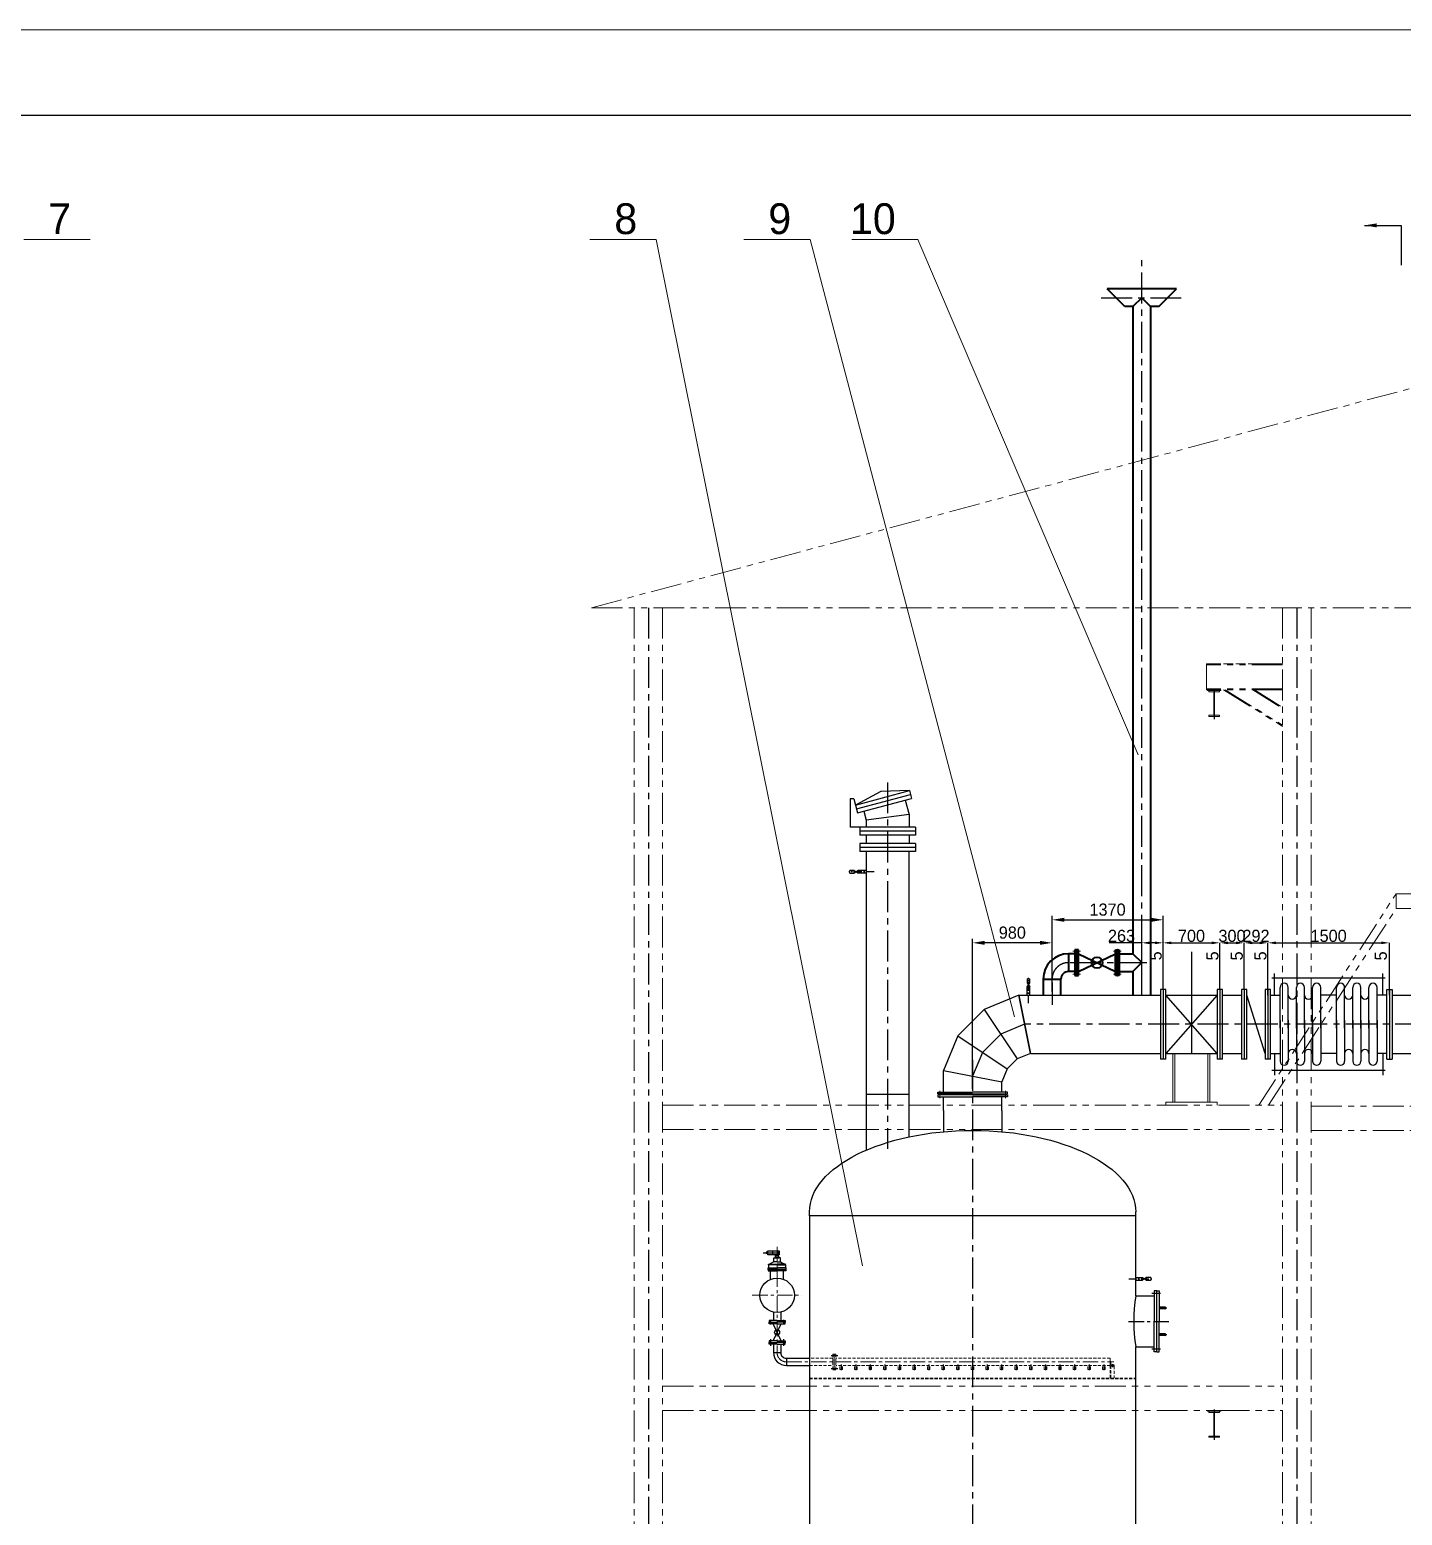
# Model space of a CAD drawing. Header units: millimetres. Extents: x 48549 to 244689, y 99496 to 172785.
# Drawn here: x 172546 to 189479, y 154454 to 172785 of the extents above; entities that cross this region are included whole.
import ezdxf
from ezdxf.enums import TextEntityAlignment as Align

# ---------------------------------------------------------------- set-up
doc = ezdxf.new("R2010")
doc.units = ezdxf.units.MM
doc.header["$LTSCALE"] = 3
for name, pattern in [('CENTER', [50.8, 31.75, -6.35, 6.35, -6.35]), ('CENTERX2', [101.6, 63.5, -12.7, 12.7, -12.7]), ('DASHED', [19.05, 12.7, -6.35]), ('PHANTOMX2', [127, 63.5, -12.7, 12.7, -12.7, 12.7, -12.7])]:
    doc.linetypes.add(name, pattern=pattern)
doc.layers.add('3中心线层', color=1, linetype='CENTER', plot=False)
for name, color, linetype, lineweight in [('CON', 7, 'Continuous', 40), ('Layer2', 6, 'Continuous', 9), ('Layer3', 6, 'Continuous', 18), ('Layer4', 4, 'DASHED', 5), ('双点划线', 3, 'PHANTOMX2', 20), ('图层1', 7, 'Continuous', 30), ('图层2', 1, 'CENTERX2', 15), ('图层3', 6, 'Continuous', 9), ('图框_内框线', 5, 'Continuous', 30), ('图框_外框线', 7, 'Continuous', 9)]:
    doc.layers.add(name, color=color, linetype=linetype, lineweight=lineweight)
doc.layers.add('Layer1', color=1, linetype='CENTERX2')
doc.styles.add('仿宋体', font='ttxt1.shx', dxfattribs={"bigfont": 'hzfs.shx'})
doc.dimstyles.new('ISO-25', dxfattribs={"dimtxt": 150, "dimasz": 150, "dimexe": 50, "dimexo": 0, "dimgap": 50, "dimtad": 1, "dimdec": 1, "dimdsep": 46, "dimtxsty": '仿宋体', "dimcen": 2.5, "dimazin": 0, "dimtfac": 1, "dimtdec": 1, "dimtmove": 0, "dimatfit": 3, "dimfxl": 1, "dimarcsym": 0})

# ---------------------------------------------------------------- blocks, each defined once
blk = doc.blocks.new('*D12')
at = {"layer": 'Defpoints', "color": 0, "ltscale": 3}
for p in [(187228, 161518), (186528, 160943), (187228, 160943)]:
    blk.add_point(p, dxfattribs=at)
at = {"layer": '图层3', "color": 0, "lineweight": -2, "ltscale": 3}
for p, q in [((186528, 160943), (186528, 161518)), ((186628, 161518), (187128, 161518)), ((187228, 160943), (187228, 161518))]:
    blk.add_line(p, q, dxfattribs=at)
at = {"layer": '图层3', "color": 0, "ltscale": 3}
for points in [[(186628, 161534), (186628, 161501), (186528, 161518)], [(187128, 161534), (187128, 161501), (187228, 161518)]]:
    blk.add_solid(points, dxfattribs=at)
at = {"layer": '图层3', "color": 0, "ltscale": 3, "insert": (186878, 161603), "char_height": 150, "attachment_point": 5, "style": '仿宋体'}
blk.add_mtext('700', dxfattribs=at)
blk = doc.blocks.new('*D13')
at = {"layer": 'Defpoints', "color": 0, "ltscale": 3}
for p in [(187528, 161518), (187228, 160943), (187528, 160943)]:
    blk.add_point(p, dxfattribs=at)
at = {"layer": '图层3', "color": 0, "lineweight": -2, "ltscale": 3}
for p, q in [((187228, 160943), (187228, 161518)), ((187328, 161518), (187428, 161518)), ((187528, 160943), (187528, 161518))]:
    blk.add_line(p, q, dxfattribs=at)
at = {"layer": '图层3', "color": 0, "ltscale": 3}
for points in [[(187328, 161534), (187328, 161501), (187228, 161518)], [(187428, 161534), (187428, 161501), (187528, 161518)]]:
    blk.add_solid(points, dxfattribs=at)
at = {"layer": '图层3', "color": 0, "ltscale": 3, "insert": (187378, 161603), "char_height": 150, "attachment_point": 5, "style": '仿宋体'}
blk.add_mtext('300', dxfattribs=at)
blk = doc.blocks.new('*D14')
at = {"layer": 'Defpoints', "color": 0, "ltscale": 3}
for p in [(187820, 161518), (187528, 160943), (187820, 160943)]:
    blk.add_point(p, dxfattribs=at)
at = {"layer": '图层3', "color": 0, "lineweight": -2, "ltscale": 3}
for p, q in [((187528, 160943), (187528, 161518)), ((187628, 161518), (187720, 161518)), ((187820, 160943), (187820, 161518))]:
    blk.add_line(p, q, dxfattribs=at)
at = {"layer": '图层3', "color": 0, "ltscale": 3}
for points in [[(187628, 161534), (187628, 161501), (187528, 161518)], [(187720, 161534), (187720, 161501), (187820, 161518)]]:
    blk.add_solid(points, dxfattribs=at)
at = {"layer": '图层3', "color": 0, "ltscale": 3, "insert": (187674, 161603), "char_height": 150, "attachment_point": 5, "style": '仿宋体'}
blk.add_mtext('292', dxfattribs=at)
blk = doc.blocks.new('*D15')
at = {"layer": 'Defpoints', "color": 0, "ltscale": 3}
for p in [(189320, 161518), (187820, 160873), (189320, 160873)]:
    blk.add_point(p, dxfattribs=at)
at = {"layer": '图层3', "color": 0, "lineweight": -2, "ltscale": 3}
for p, q in [((187820, 160873), (187820, 161518)), ((187920, 161518), (189220, 161518)), ((189320, 160873), (189320, 161518))]:
    blk.add_line(p, q, dxfattribs=at)
at = {"layer": '图层3', "color": 0, "ltscale": 3}
for points in [[(187920, 161534), (187920, 161501), (187820, 161518)], [(189220, 161534), (189220, 161501), (189320, 161518)]]:
    blk.add_solid(points, dxfattribs=at)
at = {"layer": '图层3', "color": 0, "ltscale": 3, "insert": (188570, 161603), "char_height": 150, "attachment_point": 5, "style": '仿宋体'}
blk.add_mtext('1500', dxfattribs=at)
blk = doc.blocks.new('*D16')
at = {"layer": 'Defpoints', "color": 0, "ltscale": 3}
for p in [(186265, 161518), (186265, 160944), (186528, 160944)]:
    blk.add_point(p, dxfattribs=at)
at = {"layer": '图层3', "color": 0, "lineweight": -2, "ltscale": 3}
for p, q in [((186265, 161518), (185864, 161518)), ((186265, 160944), (186265, 161518)), ((186428, 161518), (186365, 161518)), ((186528, 160944), (186528, 161518))]:
    blk.add_line(p, q, dxfattribs=at)
at = {"layer": '图层3', "color": 0, "ltscale": 3}
for points in [[(186365, 161534), (186365, 161501), (186265, 161518)], [(186428, 161534), (186428, 161501), (186528, 161518)]]:
    blk.add_solid(points, dxfattribs=at)
at = {"layer": '图层3', "color": 0, "ltscale": 3, "insert": (186015, 161603), "char_height": 150, "attachment_point": 5, "style": '仿宋体'}
blk.add_mtext('263', dxfattribs=at)
blk = doc.blocks.new('*D17')
at = {"layer": 'Defpoints', "color": 0, "ltscale": 3}
for p in [(184178, 161518), (185158, 160917), (184178, 159713)]:
    blk.add_point(p, dxfattribs=at)
at = {"layer": '图层3', "color": 0, "lineweight": -2, "ltscale": 3}
for p, q in [((184178, 159713), (184178, 161568)), ((185008, 161518), (184328, 161518)), ((185158, 160917), (185158, 161568))]:
    blk.add_line(p, q, dxfattribs=at)
at = {"layer": '图层3', "color": 0, "ltscale": 3}
for points in [[(184328, 161543), (184328, 161493), (184178, 161518)], [(185008, 161543), (185008, 161493), (185158, 161518)]]:
    blk.add_solid(points, dxfattribs=at)
at = {"layer": '图层3', "color": 0, "ltscale": 3, "insert": (184668, 161643), "char_height": 150, "attachment_point": 5, "style": '仿宋体'}
blk.add_mtext('980', dxfattribs=at)
blk = doc.blocks.new('*D8')
at = {"layer": 'Defpoints', "color": 0, "ltscale": 3}
for p in [(186528, 161802), (185158, 161518), (186528, 161518)]:
    blk.add_point(p, dxfattribs=at)
at = {"layer": '图层3', "color": 0, "lineweight": -2, "ltscale": 3}
for p, q in [((185158, 161518), (185158, 161852)), ((185308, 161802), (186378, 161802)), ((186528, 161518), (186528, 161852))]:
    blk.add_line(p, q, dxfattribs=at)
at = {"layer": '图层3', "color": 0, "ltscale": 3}
for points in [[(185308, 161827), (185308, 161777), (185158, 161802)], [(186378, 161827), (186378, 161777), (186528, 161802)]]:
    blk.add_solid(points, dxfattribs=at)
at = {"layer": '图层3', "color": 0, "ltscale": 3, "insert": (185843, 161927), "char_height": 150, "attachment_point": 5, "style": '仿宋体'}
blk.add_mtext('1370', dxfattribs=at)

msp = doc.modelspace()

# ---------------------------------------------------------------- linework, layer by layer
for p, q in [((189465.203, 170370.758), (189465.203, 169879.901)), ((182713.821, 162411.409), (182663.821, 162411.409)), ((182663.821, 162379.409), (182663.821, 162411.409)), ((182663.821, 162379.409), (182713.821, 162379.409)), ((182713.821, 162411.409), (182713.821, 162379.409)), ((182713.821, 162379.409), (182763.821, 162411.409)), ((182763.821, 162379.409), (182713.821, 162411.409)), ((182863.821, 162411.409), (182763.821, 162411.409)), ((182763.821, 162379.409), (182763.821, 162411.409)), ((182863.821, 162379.409), (182763.821, 162379.409)), ((184851.207, 161073.061), (184851.207, 161023.061)), ((184851.207, 161073.061), (184883.207, 161073.061)), ((184883.207, 161023.061), (184851.207, 161023.061)), ((184851.207, 161023.061), (184883.207, 160973.061)), ((184851.207, 160973.061), (184883.207, 161023.061)), ((184851.207, 160873.061), (184851.207, 160973.061)), ((184851.207, 160973.061), (184883.207, 160973.061)), ((184883.207, 161023.061), (184883.207, 161073.061)), ((184883.207, 160873.061), (184883.207, 160973.061)), ((186189.946, 157388.099), (186274.946, 157388.099)), ((186189.946, 157356.099), (186274.946, 157356.099)), ((186274.946, 157388.099), (186274.946, 157356.099)), ((186324.946, 157388.099), (186274.946, 157356.099)), ((186274.946, 157388.099), (186324.946, 157356.099)), ((186324.946, 157356.099), (186324.946, 157388.099)), ((186374.946, 157388.099), (186324.946, 157388.099)), ((186324.946, 157356.099), (186374.946, 157356.099)), ((186374.946, 157388.099), (186374.946, 157356.099))]:
    msp.add_line(p, q)
at = {"layer": '3中心线层'}
for p, q in [((182963.692, 162395.409), (182650.258, 162395.409)), ((184867.207, 160773.19), (184867.207, 161086.624)), ((186104.353, 157372.099), (186388.508, 157372.099))]:
    msp.add_line(p, q, dxfattribs=at)
at = {"layer": 'CON'}
for p, q in [((186055.44, 169368.226), (185836.44, 169587.226)), ((186693.44, 169587.226), (185836.44, 169587.226)), ((186474.44, 169368.226), (186693.44, 169587.226)), ((186264.94, 169477.726), (186155.44, 169368.226)), ((186374.44, 169368.226), (186264.94, 169477.726)), ((186155.44, 169368.226), (186055.44, 169368.226)), ((186155.44, 169368.226), (186155.44, 161382.591)), ((186374.44, 169368.226), (186374.44, 160873.163)), ((186474.44, 169368.226), (186374.44, 169368.226)), ((185438.946, 161382.591), (185360.946, 161382.591)), ((185360.946, 161382.591), (185360.946, 161163.591)), ((185438.946, 161430.591), (185438.946, 161115.591)), ((185460.946, 161430.591), (185438.946, 161430.591)), ((185460.946, 161115.591), (185460.946, 161430.591)), ((185460.946, 161430.591), (185462.946, 161430.591)), ((185462.946, 161430.591), (185462.946, 161115.591)), ((185484.946, 161430.591), (185462.946, 161430.591)), ((185484.946, 161115.591), (185484.946, 161430.591)), ((185484.946, 161163.591), (185940.946, 161382.591)), ((185484.946, 161382.591), (185940.946, 161163.591)), ((185940.946, 161115.591), (185940.946, 161430.591)), ((185940.946, 161430.591), (185962.946, 161430.591)), ((185964.946, 161430.591), (185962.946, 161430.591)), ((185962.946, 161430.591), (185962.946, 161115.591)), ((185964.946, 161115.591), (185964.946, 161430.591)), ((185964.946, 161430.591), (185986.946, 161430.591)), ((185986.946, 161430.591), (185986.946, 161115.591)), ((185986.946, 161382.591), (186155.44, 161382.591)), ((186155.44, 161382.591), (186264.94, 161273.091)), ((185438.946, 161163.591), (185360.946, 161163.591)), ((185986.946, 161163.591), (186155.44, 161163.591)), ((186264.94, 161273.091), (186155.44, 161163.591)), ((186155.44, 161163.591), (186155.44, 160873.15)), ((185048.446, 161070.091), (185267.446, 161070.091)), ((185048.446, 161070.091), (185048.446, 160873.114)), ((185048.446, 161070.091), (185267.446, 161070.091)), ((185267.446, 160873.114), (185267.446, 161070.091)), ((185438.946, 161115.591), (185460.946, 161115.591)), ((185462.946, 161115.591), (185460.946, 161115.591)), ((185462.946, 161115.591), (185484.946, 161115.591)), ((185962.946, 161115.591), (185940.946, 161115.591)), ((185962.946, 161115.591), (185964.946, 161115.591)), ((185986.946, 161115.591), (185964.946, 161115.591))]:
    msp.add_line(p, q, dxfattribs=at)
msp.add_circle((185712.946, 161273.091), 67.33, dxfattribs=at)
for radius in [312.5, 93.5]:
    msp.add_arc((185360.946, 161070.091), radius, 90, 180, dxfattribs=at)
at = {"layer": 'Layer1', "ltscale": 2}
for p, q in [((186264.94, 160874.504), (186264.94, 169946.648)), ((185764.878, 169477.726), (186750.653, 169477.726)), ((180177.945, 165653.166), (180177.942, 138736.5)), ((188177.945, 165653.166), (188177.942, 138736.5)), ((183128.318, 163498.245), (183128.318, 158974.834)), ((185380.946, 161273.091), (186327.501, 161273.091)), ((185157.946, 161030.091), (185157.946, 160753.772)), ((184818.903, 160513.111), (184524.761, 160391.347)), ((196477.948, 160513.111), (184818.814, 160513.111)), ((184524.761, 160391.347), (184299.766, 160166.255)), ((184177.944, 160072.24), (184177.942, 138736.5)), ((184299.766, 160166.255), (184177.944, 159872.24))]:
    msp.add_line(p, q, dxfattribs=at)
at = {"layer": 'Layer1'}
for p, q in [((187157.941, 164654.061), (187157.941, 164277.3)), ((181595.546, 157691.877), (181812.227, 157691.876)), ((186496.853, 157191.929), (186389.914, 157191.929)), ((186478.348, 157011.798), (186573.448, 157011.798)), ((181685.942, 156865.019), (181685.942, 156809.818)), ((181845.942, 156865.019), (181845.942, 156809.818)), ((186102.805, 156847.139), (186624.581, 156847.139)), ((181685.941, 156628.463), (181685.941, 156544.937)), ((181845.941, 156628.462), (181845.941, 156544.937)), ((186478.348, 156683.105), (186553.348, 156683.105)), ((186478.348, 156683.105), (186574.542, 156683.105)), ((182431.82, 156426.514), (182514.186, 156426.514)), ((186496.853, 156502.974), (186389.914, 156502.974)), ((182431.82, 156266.514), (182514.186, 156266.514)), ((182555.943, 156314.496), (182555.943, 156244.379)), ((182735.943, 156314.496), (182735.943, 156244.379)), ((182915.943, 156314.496), (182915.943, 156244.379)), ((183095.943, 156314.496), (183095.943, 156244.379)), ((183275.943, 156314.496), (183275.943, 156244.379)), ((183455.943, 156314.496), (183455.943, 156244.379)), ((183635.943, 156314.496), (183635.943, 156244.379)), ((183815.943, 156314.496), (183815.943, 156244.379)), ((183995.943, 156314.496), (183995.943, 156244.379)), ((184175.943, 156314.496), (184175.943, 156244.379)), ((184355.943, 156314.496), (184355.943, 156244.379)), ((184535.943, 156314.496), (184535.943, 156244.379)), ((184715.943, 156314.496), (184715.943, 156244.379)), ((184895.943, 156314.496), (184895.943, 156244.379)), ((185075.943, 156314.496), (185075.943, 156244.379)), ((185255.943, 156314.496), (185255.943, 156244.379)), ((185435.943, 156314.496), (185435.943, 156244.379)), ((185615.943, 156314.496), (185615.943, 156244.379)), ((185795.943, 156314.496), (185795.943, 156244.379)), ((185904.911, 156320.199), (185904.911, 156282.547)), ((187157.941, 155760.15), (187157.941, 155383.389))]:
    msp.add_line(p, q, dxfattribs=at)
at = {"layer": 'Layer1', "ltscale": 2}
msp.add_arc((185360.946, 161070.091), 203, 90, 180, dxfattribs=at)
at = {"layer": 'Layer2'}
for p in [(182471.943, 156444.014), (182471.943, 156444.014), (182471.943, 156249.014), (182471.943, 156249.014)]:
    msp.add_line(p, (182471.943, 156346.514), dxfattribs=at)
at = {"layer": 'Layer4'}
for p, q in [((182451.943, 156391.639), (182165.943, 156391.639)), ((182451.943, 156346.514), (182451.943, 156444.014)), ((182451.943, 156444.014), (182471.943, 156444.014)), ((182471.943, 156444.014), (182471.943, 156346.514)), ((182471.943, 156444.014), (182471.943, 156346.514)), ((182491.943, 156444.014), (182471.943, 156444.014)), ((182491.943, 156346.514), (182491.943, 156444.014)), ((185875.943, 156391.014), (182491.943, 156391.014)), ((185875.943, 156302.014), (185875.943, 156391.014)), ((182165.943, 156302.639), (182451.943, 156302.639)), ((182451.943, 156346.514), (182451.943, 156249.014)), ((182451.943, 156249.014), (182471.943, 156249.014)), ((182471.943, 156249.014), (182471.943, 156346.514)), ((182471.943, 156249.014), (182471.943, 156346.514)), ((182491.943, 156249.014), (182471.943, 156249.014)), ((182491.943, 156346.514), (182491.943, 156249.014)), ((185875.943, 156302.014), (182491.943, 156302.014)), ((182539.943, 156252.014), (182539.943, 156302.014)), ((182555.943, 156252.014), (182539.943, 156252.014)), ((182555.943, 156252.014), (182571.943, 156252.014)), ((182571.943, 156252.014), (182571.943, 156302.014)), ((182719.943, 156252.014), (182719.943, 156302.014)), ((182735.943, 156252.014), (182719.943, 156252.014)), ((182735.943, 156252.014), (182751.943, 156252.014)), ((182751.943, 156252.014), (182751.943, 156302.014)), ((182899.943, 156252.014), (182899.943, 156302.014)), ((182915.943, 156252.014), (182899.943, 156252.014)), ((182915.943, 156252.014), (182931.943, 156252.014)), ((182931.943, 156252.014), (182931.943, 156302.014)), ((183079.943, 156252.014), (183079.943, 156302.014)), ((183095.943, 156252.014), (183079.943, 156252.014)), ((183095.943, 156252.014), (183111.943, 156252.014)), ((183111.943, 156252.014), (183111.943, 156302.014)), ((183259.943, 156252.014), (183259.943, 156302.014)), ((183275.943, 156252.014), (183259.943, 156252.014)), ((183275.943, 156252.014), (183291.943, 156252.014)), ((183291.943, 156252.014), (183291.943, 156302.014)), ((183439.943, 156252.014), (183439.943, 156302.014)), ((183455.943, 156252.014), (183439.943, 156252.014)), ((183455.943, 156252.014), (183471.943, 156252.014)), ((183471.943, 156252.014), (183471.943, 156302.014)), ((183619.943, 156252.014), (183619.943, 156302.014)), ((183635.943, 156252.014), (183619.943, 156252.014)), ((183635.943, 156252.014), (183651.943, 156252.014)), ((183651.943, 156252.014), (183651.943, 156302.014)), ((183799.943, 156252.014), (183799.943, 156302.014)), ((183815.943, 156252.014), (183799.943, 156252.014)), ((183815.943, 156252.014), (183831.943, 156252.014)), ((183831.943, 156252.014), (183831.943, 156302.014)), ((183979.943, 156252.014), (183979.943, 156302.014)), ((183995.943, 156252.014), (183979.943, 156252.014)), ((183995.943, 156252.014), (184011.943, 156252.014)), ((184011.943, 156252.014), (184011.943, 156302.014)), ((184159.943, 156252.014), (184159.943, 156302.014)), ((184175.943, 156252.014), (184159.943, 156252.014)), ((184175.943, 156252.014), (184191.943, 156252.014)), ((184191.943, 156252.014), (184191.943, 156302.014)), ((184339.943, 156252.014), (184339.943, 156302.014)), ((184355.943, 156252.014), (184339.943, 156252.014)), ((184355.943, 156252.014), (184371.943, 156252.014)), ((184371.943, 156252.014), (184371.943, 156302.014)), ((184519.943, 156252.014), (184519.943, 156302.014)), ((184535.943, 156252.014), (184519.943, 156252.014)), ((184535.943, 156252.014), (184551.943, 156252.014)), ((184551.943, 156252.014), (184551.943, 156302.014)), ((184699.943, 156252.014), (184699.943, 156302.014)), ((184715.943, 156252.014), (184699.943, 156252.014)), ((184715.943, 156252.014), (184731.943, 156252.014)), ((184731.943, 156252.014), (184731.943, 156302.014)), ((184879.943, 156252.014), (184879.943, 156302.014)), ((184895.943, 156252.014), (184879.943, 156252.014)), ((184895.943, 156252.014), (184911.943, 156252.014)), ((184911.943, 156252.014), (184911.943, 156302.014)), ((185059.943, 156252.014), (185059.943, 156302.014)), ((185075.943, 156252.014), (185059.943, 156252.014)), ((185075.943, 156252.014), (185091.943, 156252.014)), ((185091.943, 156252.014), (185091.943, 156302.014)), ((185239.943, 156252.014), (185239.943, 156302.014)), ((185255.943, 156252.014), (185239.943, 156252.014)), ((185255.943, 156252.014), (185271.943, 156252.014)), ((185271.943, 156252.014), (185271.943, 156302.014)), ((185419.943, 156252.014), (185419.943, 156302.014)), ((185435.943, 156252.014), (185419.943, 156252.014)), ((185435.943, 156252.014), (185451.943, 156252.014)), ((185451.943, 156252.014), (185451.943, 156302.014)), ((185599.943, 156252.014), (185599.943, 156302.014)), ((185615.943, 156252.014), (185599.943, 156252.014)), ((185615.943, 156252.014), (185631.943, 156252.014)), ((185631.943, 156252.014), (185631.943, 156302.014)), ((185779.943, 156252.014), (185779.943, 156302.014)), ((185795.943, 156252.014), (185779.943, 156252.014)), ((185795.943, 156252.014), (185811.943, 156252.014)), ((185811.943, 156252.014), (185811.943, 156302.014)), ((185875.943, 156322.034), (185875.943, 156367.034)), ((185875.943, 156352.014), (185883.88, 156352.014)), ((185925.943, 156302.014), (185875.943, 156302.014)), ((185875.943, 156302.014), (185875.943, 156147.139)), ((185883.88, 156352.014), (185883.88, 156309.95)), ((185883.88, 156309.95), (185925.943, 156309.95)), ((185883.88, 156147.139), (185883.88, 156294.077)), ((185883.88, 156294.077), (185925.943, 156294.077)), ((185925.943, 156309.95), (185925.943, 156302.014)), ((185925.943, 156294.077), (185925.943, 156302.014)), ((185925.943, 156294.077), (185925.943, 156147.139)), ((182165.943, 156147.139), (186189.943, 156147.139)), ((182165.943, 156139.139), (186189.943, 156139.139))]:
    msp.add_line(p, q, dxfattribs=at)
at = {"layer": '双点划线', "ltscale": 2}
for p, q in [((179477.944, 165653.166), (190677.943, 168653.197)), ((179477.944, 165653.166), (201877.942, 165653.166)), ((180002.944, 165653.166), (180002.942, 139348.139)), ((180352.944, 165653.166), (180352.942, 139348.139)), ((188002.944, 165653.166), (188002.942, 139348.139)), ((188352.944, 165653.166), (188352.942, 139348.139)), ((187957.941, 164961.061), (187062.941, 164961.061)), ((188002.941, 164961.061), (187062.941, 164961.061)), ((187062.941, 164961.061), (187062.941, 164641.061)), ((188002.941, 164948.061), (187062.941, 164948.061)), ((188002.941, 164654.061), (187062.941, 164654.061)), ((188002.941, 164641.061), (187062.941, 164641.061)), ((187075.941, 164641.061), (187075.941, 164631.061)), ((187239.941, 164631.061), (187075.941, 164631.061)), ((187082.941, 164641.061), (187232.941, 164641.061)), ((187092.941, 164631.061), (187092.941, 164616.061)), ((187222.941, 164631.061), (187222.941, 164616.061)), ((187239.941, 164641.061), (187239.941, 164631.061)), ((187275.023, 164641.061), (188002.941, 164189.152)), ((187295.309, 164641.061), (188002.941, 164201.746)), ((187633.922, 164641.061), (188002.941, 164411.965)), ((187654.209, 164641.061), (188002.941, 164424.56)), ((187153.191, 164616.061), (187092.941, 164616.061)), ((187153.191, 164616.061), (187153.191, 164326.061)), ((187162.691, 164616.061), (187222.941, 164616.061)), ((187162.691, 164616.061), (187162.691, 164326.061)), ((187153.191, 164326.061), (187092.941, 164326.061)), ((187092.941, 164311.061), (187092.941, 164326.061)), ((187092.941, 164311.061), (187222.941, 164311.061)), ((187162.691, 164326.061), (187222.941, 164326.061)), ((187222.941, 164311.061), (187222.941, 164326.061)), ((187707.975, 159513.139), (189402.943, 162123.161)), ((189402.943, 162123.161), (191952.946, 162123.161)), ((189402.943, 162123.161), (189402.943, 161939.554)), ((187827.211, 159513.139), (189402.943, 161939.554)), ((189402.943, 161939.554), (191952.946, 161939.554)), ((180352.944, 159513.139), (188002.944, 159513.139)), ((188352.944, 159503.141), (193002.945, 159503.141)), ((180352.944, 159213.139), (188002.944, 159213.139)), ((188352.944, 159203.141), (193002.945, 159203.141)), ((180352.944, 156047.15), (188002.944, 156047.15)), ((180352.944, 155747.15), (188002.944, 155747.15)), ((187075.941, 155747.15), (187075.941, 155737.15)), ((187239.941, 155737.15), (187075.941, 155737.15)), ((187082.941, 155747.15), (187232.941, 155747.15)), ((187092.941, 155737.15), (187092.941, 155722.15)), ((187153.191, 155722.15), (187092.941, 155722.15)), ((187153.191, 155722.15), (187153.191, 155432.15)), ((187162.691, 155722.15), (187222.941, 155722.15)), ((187162.691, 155722.15), (187162.691, 155432.15)), ((187222.941, 155737.15), (187222.941, 155722.15)), ((187239.941, 155747.15), (187239.941, 155737.15)), ((187153.191, 155432.15), (187092.941, 155432.15)), ((187092.941, 155417.15), (187092.941, 155432.15)), ((187092.941, 155417.15), (187222.941, 155417.15)), ((187162.691, 155432.15), (187222.941, 155432.15)), ((187222.941, 155417.15), (187222.941, 155432.15))]:
    msp.add_line(p, q, dxfattribs=at)
at = {"layer": '图层1'}
for p, q in [((182732.923, 163218.602), (183398.445, 163396.929)), ((183044.979, 163385.04), (182732.923, 163218.602)), ((182745.864, 163170.306), (183411.386, 163348.632)), ((183398.445, 163396.929), (183044.979, 163385.04)), ((183398.445, 163396.929), (183424.327, 163300.336)), ((182665.889, 163295.412), (182665.889, 162945.412)), ((182712.342, 163295.412), (182665.889, 163295.412)), ((182712.342, 163295.412), (182758.804, 163122.01)), ((182758.804, 163122.01), (183424.327, 163300.336)), ((183347.053, 163279.631), (183394.889, 163101.106)), ((182836.079, 163142.715), (182865.889, 163031.462)), ((183394.889, 163101.106), (182865.889, 163031.462)), ((182865.889, 163031.462), (182865.889, 162945.412)), ((183394.889, 163101.106), (183394.889, 162945.412)), ((183474.889, 162945.412), (182665.889, 162945.412)), ((182785.889, 162945.412), (182785.889, 162845.412)), ((183474.889, 162895.412), (182785.889, 162895.412)), ((183474.889, 162845.412), (182785.889, 162845.412)), ((182865.889, 162845.412), (182865.889, 162745.412)), ((183394.889, 162845.412), (183394.889, 162745.412)), ((183474.889, 162945.412), (183474.889, 162845.412)), ((182785.889, 162745.412), (182785.889, 162645.412)), ((183474.889, 162745.412), (182785.889, 162745.412)), ((183474.889, 162695.412), (182785.889, 162695.412)), ((183474.889, 162645.412), (182785.889, 162645.412)), ((182863.818, 162645.412), (182863.818, 159447.139)), ((183392.818, 162645.412), (183392.818, 159447.139)), ((183474.889, 162745.412), (183474.889, 162645.412)), ((186877.923, 161405.424), (186877.923, 160153.114)), ((187901.92, 160873.108), (187901.919, 161140.871)), ((189237.92, 160873.115), (189237.919, 161140.878)), ((189267.82, 161082.983), (187867.82, 161082.977)), ((187971.922, 160463.108), (187971.92, 160968.661)), ((188071.922, 160463.109), (188071.92, 160968.661)), ((188171.922, 160463.109), (188171.92, 160968.661)), ((188271.922, 160463.11), (188271.92, 160968.662)), ((188371.922, 160463.11), (188371.92, 160968.662)), ((188471.922, 160463.111), (188471.92, 160968.663)), ((188667.922, 160463.112), (188667.92, 160968.664)), ((188767.922, 160463.112), (188767.92, 160968.665)), ((188867.922, 160463.113), (188867.92, 160968.665)), ((188967.922, 160463.113), (188967.92, 160968.666)), ((189067.922, 160463.114), (189067.92, 160968.666)), ((189167.922, 160463.114), (189167.92, 160968.667)), ((184747.205, 160873.114), (184320.829, 160696.553)), ((184747.205, 160873.114), (186495.822, 160873.114)), ((184747.205, 160873.114), (184890.429, 160153.081)), ((184890.429, 160153.081), (184747.213, 160873.073)), ((186527.922, 160943.114), (186495.922, 160943.114)), ((186495.922, 160943.114), (186495.922, 160083.114)), ((186559.922, 160943.114), (186527.922, 160943.114)), ((186527.922, 160943.114), (186527.922, 160083.114)), ((186559.922, 160083.114), (186559.922, 160943.114)), ((186559.922, 160873.114), (187195.922, 160873.114)), ((187195.922, 160873.114), (186559.922, 160153.114)), ((187195.922, 160153.114), (186559.922, 160873.114)), ((187227.922, 160943.114), (187195.922, 160943.114)), ((187195.922, 160943.114), (187195.922, 160083.114)), ((187259.922, 160943.114), (187227.922, 160943.114)), ((187227.922, 160943.114), (187227.922, 160083.114)), ((187259.922, 160083.114), (187259.922, 160943.114)), ((187259.922, 160873.114), (187495.922, 160873.113)), ((187527.922, 160943.114), (187495.922, 160943.114)), ((187495.922, 160943.114), (187495.922, 160083.114)), ((187559.922, 160943.114), (187527.922, 160943.114)), ((187527.922, 160943.114), (187527.922, 160083.114)), ((187559.922, 160083.114), (187559.922, 160943.114)), ((187787.922, 160153.114), (187559.922, 160873.114)), ((187819.922, 160943.114), (187787.922, 160943.114)), ((187787.922, 160943.114), (187787.922, 160083.114)), ((187851.922, 160943.114), (187819.922, 160943.114)), ((187819.922, 160943.114), (187819.922, 160083.114)), ((187851.922, 160083.114), (187851.922, 160943.114)), ((187851.922, 160873.108), (187971.92, 160873.107)), ((187971.92, 160873.108), (187971.92, 160873.108)), ((187971.922, 160463.108), (187971.92, 160873.108)), ((188667.92, 160873.112), (188471.92, 160873.111)), ((189287.918, 160873.115), (189167.92, 160873.114)), ((189167.922, 160463.114), (189167.92, 160873.114)), ((189287.926, 160083.118), (189287.918, 160943.118)), ((189287.918, 160943.118), (189319.918, 160943.118)), ((189319.818, 160873.118), (189319.918, 160873.118)), ((189319.918, 160943.118), (189351.918, 160943.119)), ((189319.918, 160943.118), (189319.926, 160083.118)), ((189351.918, 160943.119), (189351.926, 160083.119)), ((189351.918, 160873.118), (189680.688, 160873.112)), ((184320.829, 160696.553), (183994.585, 160370.17)), ((184320.829, 160696.553), (184728.694, 160086.14)), ((184320.829, 160696.553), (184728.694, 160086.14)), ((187971.922, 160563.108), (187971.924, 160057.556)), ((187971.922, 160563.108), (187971.924, 160153.108)), ((188071.922, 160563.109), (188071.924, 160057.556)), ((188171.922, 160563.109), (188171.924, 160057.557)), ((188271.922, 160563.11), (188271.924, 160057.557)), ((188371.922, 160563.11), (188371.924, 160057.558)), ((188471.922, 160563.111), (188471.924, 160057.558)), ((188667.922, 160563.112), (188667.924, 160057.56)), ((188767.922, 160563.112), (188767.924, 160057.56)), ((188867.922, 160563.113), (188867.924, 160057.561)), ((188967.922, 160563.113), (188967.924, 160057.561)), ((189067.922, 160563.114), (189067.924, 160057.562)), ((189167.922, 160563.114), (189167.924, 160057.562)), ((189167.922, 160563.114), (189167.924, 160153.114)), ((183994.579, 160370.174), (183817.94, 159943.859)), ((183994.579, 160370.174), (184604.953, 159962.336)), ((184728.694, 160086.14), (184604.946, 159962.34)), ((184890.426, 160153.092), (184728.694, 160086.14)), ((184890.429, 160153.081), (186495.822, 160153.171)), ((186527.922, 160083.114), (186495.922, 160083.114)), ((186559.922, 160083.114), (186527.922, 160083.114)), ((186559.922, 160153.114), (187195.922, 160153.114)), ((187227.922, 160083.114), (187195.922, 160083.114)), ((187259.922, 160083.114), (187227.922, 160083.114)), ((187259.922, 160153.114), (187495.922, 160153.114)), ((187527.922, 160083.114), (187495.922, 160083.114)), ((187559.922, 160083.114), (187527.922, 160083.114)), ((187819.922, 160083.114), (187787.922, 160083.114)), ((187851.922, 160083.114), (187819.922, 160083.114)), ((187851.922, 160153.111), (187971.924, 160153.111)), ((187901.924, 160153.108), (187901.925, 159885.345)), ((187971.924, 160153.108), (187971.924, 160153.108)), ((188667.924, 160153.112), (188471.924, 160153.111)), ((189287.926, 160153.118), (189167.924, 160153.117)), ((189237.924, 160153.115), (189237.925, 159885.352)), ((189287.926, 160083.118), (189319.926, 160083.118)), ((189319.826, 160153.113), (189319.926, 160153.113)), ((189319.926, 160083.118), (189351.926, 160083.119)), ((189351.926, 160153.113), (189837.404, 160153.11)), ((183817.942, 159674.129), (183817.94, 159943.968)), ((183817.94, 159943.85), (184537.941, 159800.633)), ((184604.96, 159962.354), (184537.941, 159800.604)), ((189267.826, 159943.246), (187867.826, 159943.239)), ((183747.942, 159674.129), (184177.942, 159674.129)), ((183747.942, 159653.129), (183747.942, 159674.129)), ((184607.942, 159674.129), (184177.942, 159674.129)), ((184537.942, 159674.129), (184537.941, 159800.633)), ((184607.942, 159653.129), (184607.942, 159674.129)), ((183394.889, 159645.418), (182865.889, 159645.418)), ((184177.942, 159653.129), (183747.942, 159653.129)), ((183747.942, 159640.142), (183747.942, 159619.142)), ((184177.942, 159640.142), (183747.942, 159640.142)), ((183747.942, 159619.142), (184177.942, 159619.142)), ((183796.067, 159648.129), (183796.067, 159653.129)), ((184177.942, 159648.129), (183796.067, 159648.129)), ((183796.067, 159648.129), (183796.067, 159645.142)), ((183796.067, 159645.14), (184559.817, 159645.144)), ((183796.067, 159645.142), (183796.067, 159640.142)), ((183817.942, 159648.131), (184537.942, 159648.127)), ((183817.942, 159645.139), (184537.942, 159645.143)), ((183817.943, 159447.139), (183817.942, 159619.142)), ((184177.942, 159653.129), (184607.942, 159653.129)), ((184177.942, 159648.129), (184559.817, 159648.129)), ((184177.942, 159640.142), (184607.942, 159640.142)), ((184607.942, 159619.142), (184177.942, 159619.142)), ((184537.943, 159447.139), (184537.942, 159619.142)), ((184559.817, 159648.129), (184559.817, 159653.129)), ((184559.817, 159648.129), (184559.817, 159645.142)), ((184559.817, 159645.142), (184559.817, 159640.142)), ((184607.942, 159640.142), (184607.942, 159619.142)), ((182863.818, 159447.139), (182863.818, 158954.504)), ((183392.818, 159447.139), (183392.818, 159117.814)), ((183817.943, 159447.139), (183817.943, 159186.905)), ((184537.943, 159447.139), (184537.943, 159186.905)), ((182165.943, 158147.139), (182165.943, 158197.139)), ((186189.943, 158147.139), (182165.943, 158147.139)), ((182165.943, 158147.139), (182165.943, 147347.139)), ((186189.943, 158147.139), (186189.943, 158197.139)), ((186189.943, 157162.451), (186189.943, 158147.139)), ((181651.185, 157701.056), (181632.228, 157701.056)), ((181632.228, 157701.056), (181632.228, 157691.876)), ((181632.228, 157682.697), (181632.228, 157691.876)), ((181651.185, 157682.697), (181632.228, 157682.697)), ((181651.185, 157666.722), (181651.185, 157717.03)), ((181651.185, 157717.03), (181792.736, 157717.03)), ((181765.943, 157666.722), (181651.185, 157666.722)), ((181710.421, 157717.03), (181710.421, 157666.722)), ((181739.151, 157666.722), (181755.943, 157666.722)), ((181745.943, 157632.431), (181745.943, 157654.842)), ((181745.943, 157654.842), (181765.943, 157654.842)), ((181755.943, 157654.842), (181755.943, 157666.722)), ((181755.943, 157666.722), (181765.943, 157666.722)), ((181755.943, 157654.842), (181755.943, 157654.842)), ((181755.943, 157654.842), (181765.943, 157654.842)), ((181775.943, 157666.722), (181765.943, 157666.722)), ((181775.943, 157654.842), (181765.943, 157654.842)), ((181785.943, 157654.842), (181765.943, 157654.842)), ((181772.228, 157701.056), (181772.228, 157691.876)), ((181791.185, 157701.056), (181772.228, 157701.056)), ((181772.228, 157682.696), (181772.228, 157691.876)), ((181791.185, 157682.696), (181772.228, 157682.696)), ((181792.736, 157666.722), (181775.943, 157666.722)), ((181775.943, 157654.842), (181775.943, 157666.722)), ((181775.943, 157654.842), (181775.943, 157654.842)), ((181785.943, 157632.431), (181785.943, 157654.842)), ((181791.185, 157666.722), (181791.185, 157717.03)), ((181792.736, 157717.03), (181792.736, 157666.722)), ((181655.943, 157507.84), (181765.943, 157507.839)), ((181655.943, 157488.84), (181655.943, 157507.84)), ((181655.943, 157488.84), (181765.943, 157488.839)), ((181655.943, 157488.84), (181655.943, 157468.84)), ((181655.943, 157468.84), (181765.943, 157468.839)), ((181660.943, 157542.431), (181660.943, 157552.431)), ((181660.943, 157552.431), (181765.943, 157552.431)), ((181765.943, 157542.431), (181660.943, 157542.431)), ((181660.943, 157542.431), (181660.943, 157507.84)), ((181870.943, 157488.839), (181660.943, 157488.84)), ((181725.943, 157582.431), (181673.982, 157552.431)), ((181686.443, 157366.447), (181686.443, 157468.84)), ((181725.943, 157632.431), (181765.943, 157632.431)), ((181725.943, 157582.431), (181725.943, 157632.431)), ((181765.943, 157582.431), (181725.943, 157582.431)), ((181765.943, 157632.431), (181745.943, 157632.431)), ((181765.943, 157632.431), (181785.943, 157632.431)), ((181805.943, 157632.431), (181765.943, 157632.431)), ((181765.943, 157582.431), (181805.943, 157582.431)), ((181870.943, 157552.431), (181765.943, 157552.431)), ((181765.943, 157542.431), (181870.943, 157542.431)), ((181875.943, 157507.839), (181765.943, 157507.839)), ((181875.943, 157488.839), (181765.943, 157488.839)), ((181875.943, 157468.839), (181765.943, 157468.839)), ((181805.943, 157582.431), (181805.943, 157632.431)), ((181805.943, 157582.431), (181857.905, 157552.431)), ((181845.443, 157366.447), (181845.443, 157468.839)), ((181870.943, 157542.431), (181870.943, 157552.431)), ((181870.943, 157542.431), (181870.943, 157507.839)), ((181875.943, 157468.839), (181875.943, 157507.839)), ((186189.943, 157162.451), (186418.943, 157162.451)), ((186448.943, 157224.951), (186418.943, 157224.951)), ((186418.943, 157224.951), (186418.943, 156847.451)), ((186448.943, 156847.451), (186448.943, 157224.951)), ((186448.943, 156847.451), (186448.943, 157224.951)), ((186448.943, 157224.951), (186478.943, 157224.951)), ((186478.943, 157224.951), (186478.943, 156847.451)), ((181721.442, 156960.54), (181721.442, 156855.84)), ((181810.442, 156960.54), (181810.442, 156855.839)), ((186553.348, 157021.798), (186478.943, 157021.798)), ((186553.348, 157001.798), (186478.943, 157001.798)), ((181668.442, 156855.84), (181668.442, 156835.84)), ((181765.942, 156855.839), (181668.442, 156855.84)), ((181668.442, 156815.84), (181668.442, 156835.84)), ((181668.442, 156835.84), (181765.942, 156835.839)), ((181668.442, 156835.84), (181765.942, 156835.839)), ((181765.942, 156815.839), (181668.442, 156815.84)), ((181717.191, 156605.84), (181814.692, 156815.839)), ((181814.691, 156605.839), (181717.192, 156815.84)), ((181765.942, 156855.839), (181863.442, 156855.839)), ((181863.442, 156835.839), (181765.942, 156835.839)), ((181863.442, 156835.839), (181765.942, 156835.839)), ((181765.942, 156815.839), (181863.442, 156815.839)), ((181863.442, 156855.839), (181863.442, 156835.839)), ((181863.442, 156815.839), (181863.442, 156835.839)), ((186418.943, 156469.951), (186418.943, 156847.451)), ((186448.943, 156469.951), (186448.943, 156847.451)), ((186448.943, 156469.951), (186448.943, 156847.451)), ((186478.943, 156469.951), (186478.943, 156847.451)), ((181668.441, 156605.84), (181668.441, 156585.84)), ((181765.941, 156605.839), (181668.441, 156605.84)), ((181668.441, 156585.84), (181765.941, 156585.839)), ((181668.441, 156585.84), (181765.941, 156585.839)), ((181668.441, 156585.84), (181765.941, 156585.839)), ((181668.441, 156585.84), (181765.941, 156585.839)), ((181668.441, 156565.84), (181668.441, 156585.84)), ((181668.441, 156585.84), (181765.941, 156585.839)), ((181765.941, 156565.839), (181668.441, 156565.84)), ((181721.441, 156565.84), (181721.441, 156461.139)), ((181765.941, 156605.839), (181863.441, 156605.839)), ((181863.441, 156585.839), (181765.941, 156585.839)), ((181863.441, 156585.839), (181765.941, 156585.839)), ((181863.441, 156585.839), (181765.941, 156585.839)), ((181863.441, 156585.839), (181765.941, 156585.839)), ((181863.441, 156585.839), (181765.941, 156585.839)), ((181765.941, 156565.839), (181863.441, 156565.839)), ((181810.441, 156565.839), (181810.441, 156461.139)), ((181863.441, 156605.839), (181863.441, 156585.839)), ((181863.441, 156565.839), (181863.441, 156585.839)), ((186553.348, 156693.105), (186478.943, 156693.105)), ((186553.348, 156673.105), (186478.943, 156673.105)), ((181721.441, 156461.139), (181810.441, 156461.139)), ((181879.941, 156391.639), (182165.943, 156391.639)), ((181879.941, 156391.639), (181879.941, 156302.639)), ((186189.943, 147347.139), (186189.943, 156532.451)), ((186189.943, 156532.451), (186418.943, 156532.451)), ((186448.943, 156469.951), (186418.943, 156469.951)), ((186448.943, 156469.951), (186478.943, 156469.951)), ((181879.941, 156302.639), (182165.943, 156302.639))]:
    msp.add_line(p, q, dxfattribs=at)
for centre, radius in [((181765.942, 157168.839), 213), ((181765.942, 156710.839), 30)]:
    msp.add_circle(centre, radius, dxfattribs=at)
for centre, radius, start, end in [((188021.92, 160968.661), 50, 0.0002804, 180.0002804), ((188221.92, 160968.662), 50, 0.0002804, 180.0002804), ((188421.92, 160968.663), 50, 0.0002804, 180.0002804), ((188717.92, 160968.664), 50, 0.0002804, 180.0002804), ((188917.92, 160968.665), 50, 0.0002804, 180.0002804), ((189117.92, 160968.666), 50, 0.0002804, 180.0002804), ((188121.92, 160873.109), 50, 180.0002804, 0.0002804), ((188321.92, 160873.11), 50, 180.0002804, 0.0002804), ((188817.92, 160873.113), 50, 180.0002804, 0.0002804), ((189017.92, 160873.114), 50, 180.0002804, 0.0002804), ((188021.924, 160057.556), 50, 180.0002804, 0.0002804), ((188121.924, 160153.109), 50, 0.0002804, 180.0002804), ((188221.924, 160057.557), 50, 180.0002804, 0.0002804), ((188321.924, 160153.11), 50, 0.0002804, 180.0002804), ((188421.924, 160057.558), 50, 180.0002804, 0.0002804), ((188717.924, 160057.56), 50, 180.0002804, 0.0002804), ((188817.924, 160153.113), 50, 0.0002804, 180.0002804), ((188917.924, 160057.561), 50, 180.0002804, 0.0002804), ((189017.924, 160153.114), 50, 0.0002804, 180.0002804), ((189117.924, 160057.562), 50, 180.0002804, 0.0002804), ((188165.881, 156847.139), 2000.938, 170.9334033, 189.0665967), ((186553.348, 157011.798), 10, 270, 90), ((186553.348, 156683.105), 10, 270, 90), ((181879.941, 156461.139), 158.5, 179.9999001, 269.9999001), ((181879.941, 156461.139), 69.5, 179.9999001, 269.9999001)]:
    msp.add_arc(centre, radius, start, end, dxfattribs=at)
at = {"layer": '图层1', "extrusion": (0, 0, -1)}
msp.add_ellipse((184177.943, 158197.139), major_axis=(2012, 0), ratio=0.5, start_param=3.141592654, end_param=6.283185307, dxfattribs=at)
at = {"layer": '图层2'}
for p, q in [((183772.942, 159690.574), (183772.942, 159599.193)), ((184582.942, 159690.853), (184582.942, 159599.193)), ((181765.943, 157766.699), (181765.941, 156461.139)), ((181460.019, 157168.84), (182071.865, 157168.839)), ((181879.941, 156347.139), (185918.667, 156347.139))]:
    msp.add_line(p, q, dxfattribs=at)
msp.add_arc((181879.941, 156461.139), 114, 179.9999001, 269.9999001, dxfattribs=at)
at = {"layer": '图层3', "ltscale": 3}
for p, q in [((172473.412, 170195.054), (173289.74, 170195.054)), ((179457.704, 170195.054), (180274.032, 170195.054)), ((182821.264, 157532.626), (180274.032, 170195.054)), ((181357.535, 170195.054), (182173.862, 170195.054)), ((184696.584, 160603.054), (182173.862, 170195.054)), ((182688.729, 170195.054), (183505.056, 170195.054)), ((186219.711, 163836.673), (183503.374, 170195.054)), ((185509.201, 161413.091), (185414.702, 161413.091)), ((185916.692, 161413.091), (186011.191, 161413.091)), ((185509.201, 161133.091), (185414.702, 161133.091)), ((185916.692, 161133.091), (186011.191, 161133.091)), ((186649.269, 160153.114), (186649.269, 159553.139)), ((186674.269, 160153.114), (186674.269, 159553.139)), ((187081.573, 160153.114), (187081.573, 159553.139)), ((187106.573, 160153.114), (187106.573, 159553.139)), ((186561.078, 159513.139), (186561.078, 159553.139)), ((186561.078, 159553.139), (187194.766, 159553.139)), ((187194.766, 159513.139), (187194.766, 159553.139))]:
    msp.add_line(p, q, dxfattribs=at)
at = {"layer": '图框_内框线'}
msp.add_lwpolyline([(122808.01, 110926.221), (208182.226, 110926.221), (208182.226, 171726.221), (122808.01, 171726.221)], close=True, dxfattribs=at)
at = {"layer": '图框_外框线'}
msp.add_lwpolyline([(120159.926, 109866.988), (209241.459, 109866.988), (209241.459, 172785.455), (120159.926, 172785.455)], close=True, dxfattribs=at)

# ---------------------------------------------------------------- texts
at = {"layer": 'Layer3', "style": '仿宋体'}
for s, p in [('7', (172914.595, 170453.633)), ('8', (179898.887, 170453.633)), ('9', (181798.717, 170453.633)), ('10', (182947.39, 170453.633))]:
    msp.add_text(s, height=380, dxfattribs=at).set_placement(p, align=Align.MIDDLE)
at = {"layer": '图层3', "char_height": 150, "width": 130.7082, "attachment_point": 1, "rotation": 90, "style": '仿宋体'}
for insert in [(186360.457, 161300.405), (187060.457, 161300.405), (187360.457, 161300.405), (187652.457, 161300.405), (189138.324, 161300.405)]:
    msp.add_mtext('5', dxfattribs=dict(at, insert=insert))

# ---------------------------------------------------------------- dimensions: what is measured, and where the dimension line sits
at = {"layer": '图层3', "ltscale": 3}
for base, p1, p2, picture, middle in [((186527.922, 161802.329), (185157.946, 161517.584), (186527.922, 161517.584), '*D8', (185842.934, 161927.329)), ((184177.944, 161517.584), (185157.946, 160917.32), (184177.944, 159713.111), '*D17', (184667.945, 161642.584))]:
    dim = msp.add_linear_dim(base=base, p1=p1, p2=p2, dimstyle='ISO-25', dxfattribs=at)
    dim.commit()
    dim.dimension.update_dxf_attribs({"geometry": picture, "text_midpoint": middle})
at = {"layer": '图层3'}
for base, p1, p2, picture, middle in [((186264.94, 161517.584), (186527.922, 160944.114), (186264.94, 160944.114), '*D16', (186014.67, 161602.584)), ((187227.922, 161517.584), (186527.922, 160943.114), (187227.922, 160943.114), '*D12', (186877.922, 161602.584)), ((187527.922, 161517.584), (187227.922, 160943.114), (187527.922, 160943.114), '*D13', (187377.922, 161602.584)), ((189319.922, 161517.584), (187819.922, 160873.111), (189319.922, 160873.111), '*D15', (188569.922, 161602.584))]:
    dim = msp.add_linear_dim(base=base, p1=p1, p2=p2, dimstyle='ISO-25', override={"dimtxt": 150, "dimasz": 100, "dimexe": 0.5, "dimgap": 10}, dxfattribs=at)
    dim.commit()
    dim.dimension.update_dxf_attribs({"geometry": picture, "text_midpoint": middle})
dim = msp.add_linear_dim(base=(187819.922, 161517.584), p1=(187527.922, 160943.114), p2=(187819.922, 160943.114), dimstyle='ISO-25', override={"dimtxt": 150, "dimasz": 100, "dimexe": 0.5, "dimgap": 10}, dxfattribs=at)
dim.commit()
dim.dimension.update_dxf_attribs({"geometry": '*D14', "text_midpoint": (187673.922, 161517.584), "dimtype": 160})

# ---------------------------------------------------------------- leaders
msp.add_leader([(189012.986, 170370.758), (189465.203, 170370.758)], dimstyle='ISO-25', override={"dimgap": 50, "dimtad": 0}, dxfattribs=at)

doc.saveas('drawing.dxf')
